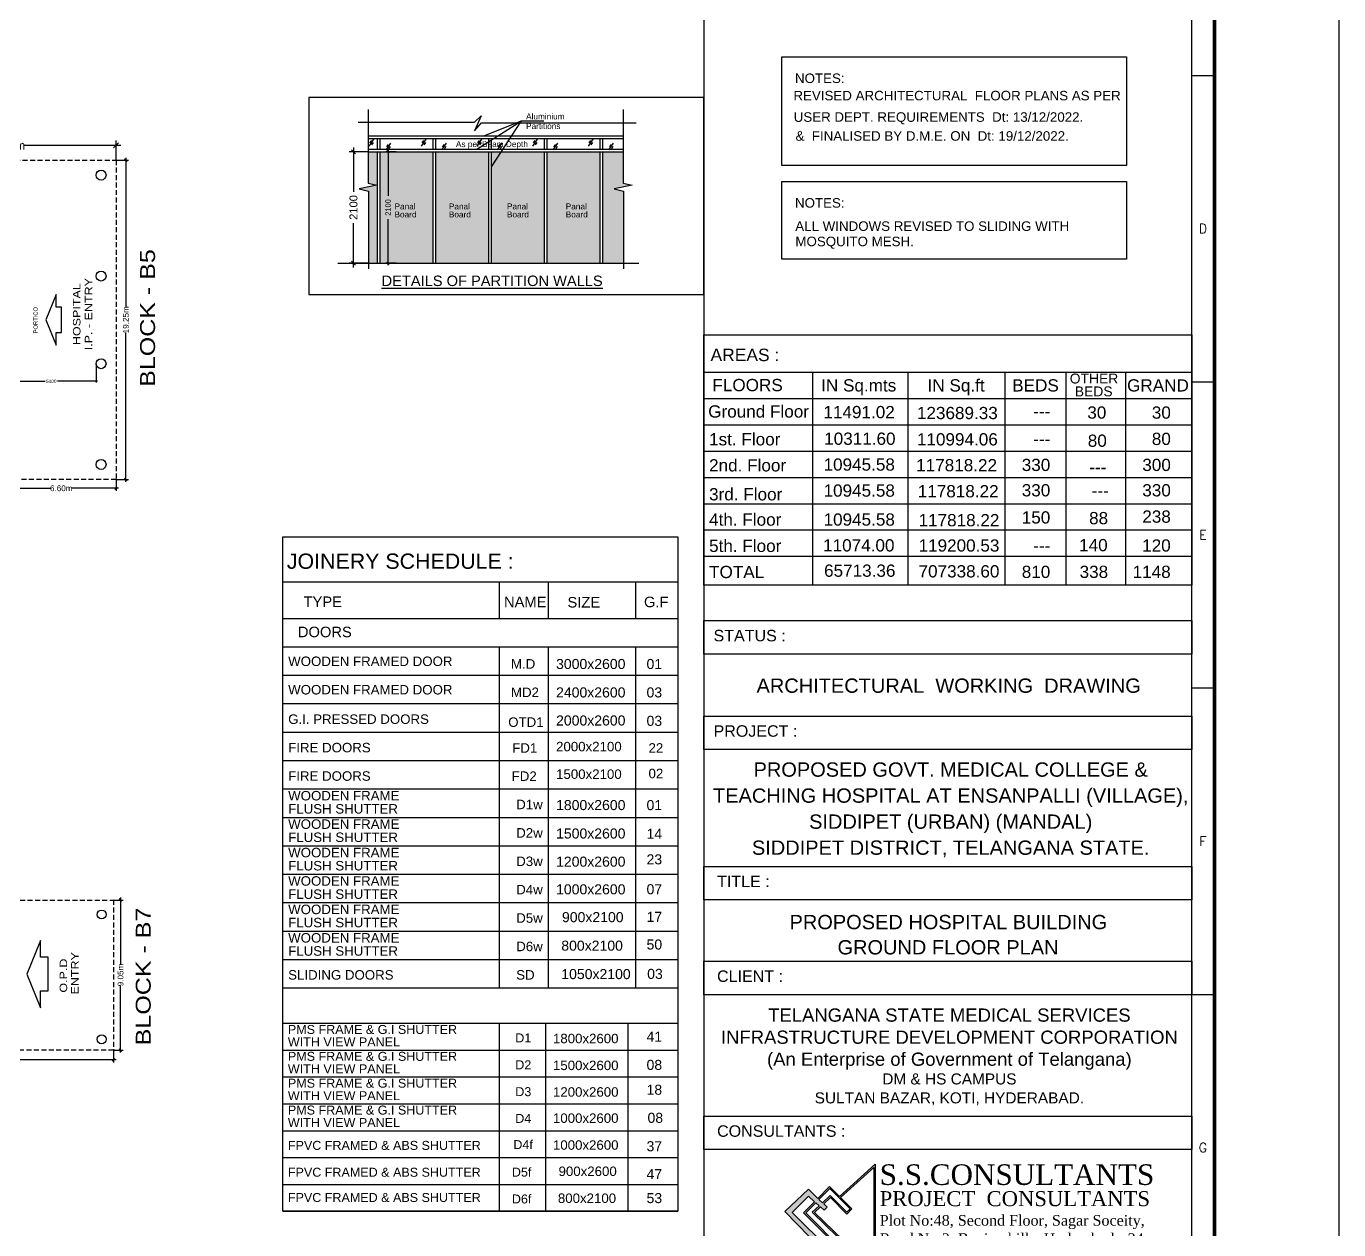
# Model space of a CAD drawing. Extents: x 6345096 to 6738923, y -6490958 to -6305885.
# Drawn here: x 6659809 to 6738923, y -6452318 to -6379744 of the extents above; entities that cross this region are included whole.
import ezdxf
from ezdxf.enums import TextEntityAlignment as Align

# ---------------------------------------------------------------- set-up
doc = ezdxf.new("R2010")
doc.units = 0
doc.header["$LTSCALE"] = 600
doc.header["$MEASUREMENT"] = 0
doc.header["$PDMODE"] = 35
doc.linetypes.add('CONTINUA', pattern=[0])
doc.linetypes.add('DASHED', pattern=[0.75, 0.5, -0.25])
doc.layers.get('0').update_dxf_attribs({"linetype": 'CONTINUOUS'})
doc.layers.get('Defpoints').update_dxf_attribs({"linetype": 'CONTINUOUS'})
for name, color, linetype in [('BLOCK TXT', 150, 'CONTINUOUS'), ('BLOCKS-PROP', 2, 'CONTINUOUS'), ('Cal Hat', 8, 'CONTINUOUS'), ('chajja', 7, 'CONTINUOUS'), ('DIM', 8, 'CONTINUOUS'), ('DIM WARKING', 8, 'CONTINUOUS'), ('DIMEN', 5, 'CONTINUOUS'), ('Glazing', 171, 'CONTINUOUS'), ('joinery', 7, 'CONTINUOUS'), ('LA-column', 3, 'CONTINUOUS'), ('Par', 7, 'CONTINUOUS'), ('TEXT', 6, 'CONTINUOUS'), ('TITLE', 7, 'CONTINUOUS'), ('Wall', 1, 'CONTINUOUS'), ('Walls', 7, 'CONTINUOUS'), ('Work-Dim', 8, 'CONTINUA'), ('Working Dim', 5, 'CONTINUOUS')]:
    doc.layers.add(name, color=color, linetype=linetype)
doc.styles.add('AR', font='arial.ttf')
doc.styles.add('ari', font='arial.ttf')
doc.styles.add('ARIAL', font='arial.ttf')
doc.styles.add('ROMANS', font='romans.shx')
doc.styles.get("Standard").update_dxf_attribs({"font": 'romans.shx'})
doc.styles.add('TNR', font='times.ttf')
doc.dimstyles.new('int. dim', dxfattribs={"dimtxt": 200, "dimasz": 80, "dimexe": 80, "dimexo": 0, "dimgap": 70, "dimtad": 0, "dimdec": 0, "dimzin": 12, "dimdsep": 46, "dimtxsty": 'ari', "dimblk": 'OBLIQUE', "dimcen": 2, "dimdle": 80, "dimclrd": 256, "dimclre": 256, "dimclrt": 6, "dimadec": 0, "dimazin": 0, "dimtfac": 1, "dimtdec": 0, "dimtix": 1, "dimtmove": 2, "dimatfit": 3, "dimfxl": 1, "dimtolj": 1, "dimtzin": 0, "dimlwd": -1, "dimlwe": -1, "dimarcsym": 0})
doc.dimstyles.new('STANDARD$0', dxfattribs={"dimscale": 0, "dimtxt": 150, "dimasz": 125, "dimexe": 0.75, "dimexo": 1, "dimgap": 25, "dimtad": 1, "dimdec": 0, "dimdsep": 46, "dimtxsty": 'Standard', "dimblk1": 'DOT', "dimblk2": 'DOT', "dimsah": 1, "dimcen": 2.5, "dimclrd": 1, "dimclre": 1, "dimclrt": 3, "dimadec": 0, "dimazin": 0, "dimtfac": 1, "dimtdec": 0, "dimtmove": 0, "dimatfit": 3, "dimldrblk": 'DOT', "dimfxl": 1, "dimtolj": 1, "dimtzin": 0, "dimarcsym": 0})

# ---------------------------------------------------------------- blocks, each defined once
blk = doc.blocks.new('A$C7FCA54B7')
at = {"layer": 'TITLE'}
h = blk.add_hatch(color=8, dxfattribs=at)
h.dxf.hatch_style = 1
h.paths.add_polyline_path([(-3013, 717), (-4010, -234), (-2480, -1807), (-2828, -2101), (-2972, -2223), (-3371, -2560), (-4102, -1759), (-5495, -3080), (-186, -3080), (-186, 1772), (-1702, 414), (-2115, 834), (-2612, 328)])
h.paths.add_polyline_path([(-2750, 187), (-3219, -290), (-1692, -1827), (-2349, -2483), (-2597, -2238), (-2124, -1830), (-3702, -268), (-3005, 416)], flags=16)
h.paths.add_polyline_path([(-2567, 284), (-2110, 749), (-1255, -120), (-1393, -255), (-2090, 449), (-2420, 142)], flags=16)
h.paths.add_polyline_path([(-2703, 145), (-2558, 15), (-2855, -261), (-1234, -1835), (-2360, -2906), (-2802, -2414), (-2647, -2280), (-2351, -2573), (-1596, -1819), (-3123, -282)], flags=16)
h.paths.add_polyline_path([(-2503, -34), (-2344, -177), (-2225, -47), (-2368, 91), (-2080, 358), (-1393, -335), (-1176, -121), (-1659, 370), (-249, 1632), (-249, -3037), (-5372, -3037), (-4265, -1988), (-3410, -2938), (-2849, -2454), (-2365, -2994), (-1139, -1828), (-2750, -263)], flags=16)
h.paths.add_polyline_path([(-3040, -1799), (-3258, -1999), (-3020, -2264), (-2972, -2223), (-3175, -1997), (-3049, -1882), (-2828, -2101), (-2778, -2059)], flags=0)
h = blk.add_hatch(color=8, dxfattribs=at)
h.dxf.hatch_style = 1
h.paths.add_polyline_path([(-3040, -1799), (-3258, -1999), (-3020, -2264), (-2972, -2223), (-3175, -1997), (-3049, -1882), (-2828, -2101), (-2778, -2059)])
at = {"layer": 'TITLE', "color": 8}
for p, q in [((-186, 1772), (-1702, 414)), ((-186, 1772), (-186, -3080)), ((-249, 1632), (-1659, 370)), ((-249, 1632), (-249, -3037)), ((-4010, -234), (-3013, 717)), ((-3013, 717), (-2612, 328)), ((-2115, 834), (-2612, 328)), ((-2110, 749), (-2567, 284)), ((-1702, 414), (-2115, 834)), ((-1255, -120), (-2110, 749)), ((-3005, 416), (-3702, -268)), ((-2750, 187), (-3219, -290)), ((-2703, 145), (-3123, -282)), ((-2750, 187), (-3005, 416)), ((-2558, 15), (-2855, -261)), ((-2558, 15), (-2703, 145)), ((-2567, 284), (-2420, 142)), ((-2090, 449), (-2420, 142)), ((-2080, 358), (-2368, 91)), ((-2368, 91), (-2225, -47)), ((-1393, -255), (-2090, 449)), ((-1393, -335), (-2080, 358)), ((-1176, -121), (-1659, 370)), ((-2480, -1807), (-4010, -234)), ((-3702, -268), (-2124, -1830)), ((-1692, -1827), (-3219, -290)), ((-1596, -1819), (-3123, -282)), ((-2855, -261), (-1234, -1835)), ((-2503, -34), (-2750, -263)), ((-2750, -263), (-1139, -1828)), ((-2344, -177), (-2503, -34)), ((-2225, -47), (-2344, -177)), ((-1255, -120), (-1393, -255)), ((-1176, -121), (-1393, -335)), ((-5495, -3080), (-4102, -1759)), ((-5372, -3037), (-4265, -1988)), ((-3410, -2938), (-4265, -1988)), ((-4102, -1759), (-3371, -2560)), ((-3258, -1999), (-3040, -1799)), ((-3020, -2264), (-3258, -1999)), ((-3175, -1997), (-3049, -1882)), ((-2972, -2223), (-3175, -1997)), ((-3049, -1882), (-2828, -2101)), ((-3040, -1799), (-2778, -2059)), ((-2972, -2223), (-2828, -2101)), ((-2828, -2101), (-2480, -1807)), ((-2124, -1830), (-2597, -2238)), ((-1139, -1828), (-2365, -2994)), ((-1234, -1835), (-2360, -2906)), ((-2351, -2573), (-1596, -1819)), ((-2349, -2483), (-1692, -1827)), ((-2849, -2454), (-3410, -2938)), ((-3371, -2560), (-2972, -2223)), ((-2365, -2994), (-2849, -2454)), ((-2647, -2280), (-2802, -2414)), ((-2360, -2906), (-2802, -2414)), ((-2647, -2280), (-2351, -2573)), ((-2597, -2238), (-2349, -2483)), ((-186, -3080), (-5495, -3080)), ((-249, -3037), (-5372, -3037))]:
    blk.add_line(p, q, dxfattribs=at)
at = {"layer": 'TITLE', "color": 5, "style": 'TNR', "width": 1}
blk.add_text('S.S.CONSULTANTS', height=869.81, dxfattribs=at).set_placement((0, 897))
at = {"layer": 'TITLE', "color": 150, "style": 'TNR', "width": 1}
blk.add_text('PROJECT  CONSULTANTS', height=633.3, dxfattribs=at).set_placement((0, 0))
at = {"layer": 'TITLE', "style": 'TNR', "width": 1}
for s, height, p in [('Plot No:48, Second Floor, Sagar Soceity,', 449.64, (0, -826)), ('Road No:2, Banjarahills, Hyderabad - 34', 450.31, (0, -1599)), ('Ph: 040 35165677, 35165679, 35165680', 450.31, (0, -2379)), ('email : sscons3699@gmail.com', 450.31, (0, -3094))]:
    blk.add_text(s, height=height, dxfattribs=at).set_placement(p)
blk = doc.blocks.new('A$C66962185')
at = {"layer": 'TITLE'}
blk.add_line((360.7, -141176.03), (360.7, -140930.66), dxfattribs=at)
at = {"layer": 'TITLE', "color": 7}
for p, q in [((363, -141022.1), (360.7, -141022.1)), ((363, -141053.35), (360.7, -141053.35)), ((363, -141084.59), (360.7, -141084.59)), ((363, -141115.84), (360.7, -141115.84))]:
    blk.add_line(p, q, dxfattribs=at)
at = {"layer": 'TITLE', "color": 7, "const_width": 0.355}
blk.add_lwpolyline([(363, -140928.36), (363, -141178.33), (0, -141178.33), (0, -140928.36)], close=True, dxfattribs=at)
at = {"layer": 'TITLE', "color": 7, "style": 'ROMANS'}
for s, p in [('D', (361.83, -141037.7)), ('E', (361.83, -141068.94)), ('F', (361.83, -141100.19)), ('G', (361.83, -141131.44))]:
    blk.add_text(s, height=0.952, dxfattribs=at).set_placement(p, align=Align.MIDDLE)
blk = doc.blocks.new('_Oblique')
at = {"color": 0, "linetype": 'ByBlock', "lineweight": -2}
blk.add_line((-0.5, -0.5), (0.5, 0.5), dxfattribs=at)
blk = doc.blocks.new('*D232')
at = {"layer": 'Defpoints', "color": 0, "transparency": 16777216}
for p in [(-2327, 2100), (-2601, 0), (-2327, 0)]:
    blk.add_point(p, dxfattribs=at)
at = {"layer": 'Work-Dim', "transparency": 16777216}
for p, q in [((-2327, 2100), (-2681, 2100)), ((-2601, 2180), (-2601, 1345)), ((-2601, -80), (-2601, 755)), ((-2327, 0), (-2681, 0))]:
    blk.add_line(p, q, dxfattribs=at)
at = {"layer": 'Work-Dim', "transparency": 16777216, "xscale": 80, "yscale": 80, "zscale": 80}
for p, rotation in [((-2601, 2100), 90), ((-2601, 0), 270)]:
    blk.add_blockref('_Oblique', p, dxfattribs=dict(at, rotation=rotation))
at = {"layer": 'Work-Dim', "color": 6, "transparency": 16777216, "insert": (-2601, 1050), "char_height": 150, "attachment_point": 5, "rotation": 90, "style": 'ari'}
blk.add_mtext('\\A1;2100', dxfattribs=at)
blk = doc.blocks.new('*D233')
at = {"layer": 'Defpoints', "color": 0, "transparency": 16777216}
for p in [(-1795, 2100), (-1950, 0), (-1795, 0)]:
    blk.add_point(p, dxfattribs=at)
at = {"layer": 'Work-Dim', "transparency": 16777216}
for p, q in [((-1795, 2100), (-1990, 2100)), ((-1950, 2140), (-1950, 1270)), ((-1950, -40), (-1950, 830)), ((-1795, 0), (-1990, 0))]:
    blk.add_line(p, q, dxfattribs=at)
at = {"layer": 'Work-Dim', "transparency": 16777216, "xscale": 40, "yscale": 40, "zscale": 40}
for p, rotation in [((-1950, 2100), 90), ((-1950, 0), 270)]:
    blk.add_blockref('_Oblique', p, dxfattribs=dict(at, rotation=rotation))
at = {"layer": 'Work-Dim', "color": 6, "transparency": 16777216, "insert": (-1950, 1050), "char_height": 100, "attachment_point": 5, "rotation": 90, "style": 'ari'}
blk.add_mtext('\\A1;2100', dxfattribs=at)
blk = doc.blocks.new('*D1617')
at = {"layer": 'Defpoints', "color": 0, "transparency": 16777216}
for p in [(6665220, -6386934), (6651939, -6388420, 15), (6665220, -6387820, -35)]:
    blk.add_point(p, dxfattribs=at)
at = {"layer": 'DIMEN', "color": 8, "transparency": 16777216}
for p, q in [((6651939, -6388420), (6651939, -6386634)), ((6665220, -6387820), (6665220, -6386634)), ((6651639, -6386934), (6657474, -6386934)), ((6665520, -6386934), (6659685, -6386934))]:
    blk.add_line(p, q, dxfattribs=at)
at = {"layer": 'DIMEN', "color": 8, "transparency": 16777216, "xscale": 300, "yscale": 300, "zscale": 300, "rotation": 180}
blk.add_blockref('_Oblique', (6651939, -6386934), dxfattribs=at)
at = {"layer": 'DIMEN', "color": 8, "transparency": 16777216, "xscale": 300, "yscale": 300, "zscale": 300}
blk.add_blockref('_Oblique', (6665220, -6386934), dxfattribs=at)
at = {"layer": 'DIMEN', "color": 7, "transparency": 16777216, "insert": (6658579, -6386934), "char_height": 500, "attachment_point": 5, "style": 'ari'}
blk.add_mtext('\\A1;13.28m', dxfattribs=at)
blk = doc.blocks.new('*D1639')
at = {"layer": 'Defpoints', "color": 0, "transparency": 16777216}
for p in [(6658620, -6406470, 47), (6665220, -6407070), (6665220, -6407607)]:
    blk.add_point(p, dxfattribs=at)
at = {"layer": 'DIM', "color": 8, "transparency": 16777216}
for p, q in [((6658620, -6406470), (6658620, -6407757)), ((6665220, -6407070), (6665220, -6407757)), ((6658470, -6407607), (6661264, -6407607)), ((6665370, -6407607), (6662575, -6407607))]:
    blk.add_line(p, q, dxfattribs=at)
at = {"layer": 'DIM', "color": 8, "transparency": 16777216, "xscale": 150, "yscale": 150, "zscale": 150, "rotation": 180}
blk.add_blockref('_Oblique', (6658620, -6407607), dxfattribs=at)
at = {"layer": 'DIM', "color": 8, "transparency": 16777216, "xscale": 150, "yscale": 150, "zscale": 150}
blk.add_blockref('_Oblique', (6665220, -6407607), dxfattribs=at)
at = {"layer": 'DIM', "color": 7, "transparency": 16777216, "insert": (6661920, -6407607), "char_height": 350, "attachment_point": 5, "style": 'ari'}
blk.add_mtext('\\A1;6.60m', dxfattribs=at)
blk = doc.blocks.new('*D1640')
at = {"layer": 'Defpoints', "color": 0, "transparency": 16777216}
for p in [(6665220, -6387820, -59), (6665815, -6387820), (6665220, -6407070, -59)]:
    blk.add_point(p, dxfattribs=at)
at = {"layer": 'DIM', "color": 8, "transparency": 16777216}
for p, q in [((6665220, -6387820), (6665965, -6387820)), ((6665815, -6387670), (6665815, -6396671)), ((6665815, -6407220), (6665815, -6398219)), ((6665220, -6407070), (6665965, -6407070))]:
    blk.add_line(p, q, dxfattribs=at)
at = {"layer": 'DIM', "color": 8, "transparency": 16777216, "xscale": 150, "yscale": 150, "zscale": 150}
for p, rotation in [((6665815, -6387820), 90), ((6665815, -6407070), 270)]:
    blk.add_blockref('_Oblique', p, dxfattribs=dict(at, rotation=rotation))
at = {"layer": 'DIM', "color": 7, "transparency": 16777216, "insert": (6665815, -6397445), "char_height": 350, "attachment_point": 5, "rotation": 90, "style": 'ari'}
blk.add_mtext('\\A1;19.25m', dxfattribs=at)
blk = doc.blocks.new('*D1648')
at = {"layer": 'Defpoints', "color": 0, "transparency": 16777216}
for p in [(6664020, -6400095, 9), (6658620, -6401292), (6664020, -6401154)]:
    blk.add_point(p, dxfattribs=at)
at = {"layer": 'Working Dim', "transparency": 16777216}
for p, q in [((6664020, -6400095), (6664020, -6401234)), ((6658620, -6401292), (6658620, -6401074)), ((6658540, -6401154), (6660951, -6401154)), ((6664100, -6401154), (6661688, -6401154))]:
    blk.add_line(p, q, dxfattribs=at)
at = {"layer": 'Working Dim', "transparency": 16777216, "xscale": 80, "yscale": 80, "zscale": 80, "rotation": 180}
blk.add_blockref('_Oblique', (6658620, -6401154), dxfattribs=at)
at = {"layer": 'Working Dim', "transparency": 16777216, "xscale": 80, "yscale": 80, "zscale": 80}
blk.add_blockref('_Oblique', (6664020, -6401154), dxfattribs=at)
at = {"layer": 'Working Dim', "color": 6, "transparency": 16777216, "insert": (6661320, -6401154), "char_height": 200, "attachment_point": 5, "style": 'ari'}
blk.add_mtext('\\A1;5400', dxfattribs=at)
blk = doc.blocks.new('*D2326')
at = {"layer": 'Defpoints', "color": 0, "transparency": 16777216}
for p in [(6665070, -6432434), (6665494, -6432434), (6665070, -6441479)]:
    blk.add_point(p, dxfattribs=at)
at = {"layer": 'DIM', "color": 8, "transparency": 16777216}
for p, q in [((6665070, -6432434), (6665644, -6432434)), ((6665494, -6432284), (6665494, -6436302)), ((6665494, -6441629), (6665494, -6437611)), ((6665070, -6441479), (6665644, -6441479))]:
    blk.add_line(p, q, dxfattribs=at)
at = {"layer": 'DIM', "color": 8, "transparency": 16777216, "xscale": 150, "yscale": 150, "zscale": 150}
for p, rotation in [((6665494, -6432434), 90), ((6665494, -6441479), 270)]:
    blk.add_blockref('_Oblique', p, dxfattribs=dict(at, rotation=rotation))
at = {"layer": 'DIM', "color": 7, "transparency": 16777216, "insert": (6665494, -6436956), "char_height": 350, "attachment_point": 5, "rotation": 90, "style": 'ari'}
blk.add_mtext('\\A1;9.05m', dxfattribs=at)
blk = doc.blocks.new('*D2341')
at = {"layer": 'Defpoints', "color": 0, "transparency": 16777216}
for p in [(6651790, -6440879, 2), (6651790, -6442076), (6665070, -6441479, 2)]:
    blk.add_point(p, dxfattribs=at)
at = {"layer": 'DIM', "color": 8, "transparency": 16777216}
for p, q in [((6651790, -6440879), (6651790, -6442226)), ((6651640, -6442076), (6657656, -6442076)), ((6665220, -6442076), (6659204, -6442076)), ((6665070, -6441479), (6665070, -6442226))]:
    blk.add_line(p, q, dxfattribs=at)
at = {"layer": 'DIM', "color": 8, "transparency": 16777216, "xscale": 150, "yscale": 150, "zscale": 150, "rotation": 180}
blk.add_blockref('_Oblique', (6651790, -6442076), dxfattribs=at)
at = {"layer": 'DIM', "color": 8, "transparency": 16777216, "xscale": 150, "yscale": 150, "zscale": 150}
blk.add_blockref('_Oblique', (6665070, -6442076), dxfattribs=at)
at = {"layer": 'DIM', "color": 7, "transparency": 16777216, "insert": (6658430, -6442076), "char_height": 350, "attachment_point": 5, "style": 'ari'}
blk.add_mtext('\\A1;13.28m', dxfattribs=at)
blk = doc.blocks.new('A$C41BB26E9')
at = {"layer": 'TITLE', "ltscale": 0.005}
for p, q in [((-29432, 12844), (0, 12844)), ((-22872, 12789), (-22872, 0)), ((-17123, 12789), (-17122, 0)), ((-11287, 12789), (-11287, 0)), ((-7600, 12844), (-7600, 55)), ((-4000, 12844), (-4000, 55)), ((-29432, 11257), (0, 11257)), ((-29432, 9670), (0, 9670)), ((-29432, 8084), (0, 8083)), ((-29432, 6497), (0, 6497)), ((-29432, 4910), (0, 4910)), ((-29432, 3323), (0, 3323)), ((-29432, 1736), (0, 1736))]:
    blk.add_line(p, q, dxfattribs=at)
at = {"layer": 'TITLE'}
blk.add_lwpolyline([(-29432, 15088), (0, 15088), (0, 0), (-29432, 0)], close=True, dxfattribs=at)
at = {"layer": 'TITLE', "color": 7, "style": 'ARIAL'}
blk.add_text('AREAS :', height=752.1, dxfattribs=at).set_placement((-29018, 13505))
at = {"layer": 'TITLE', "color": 6, "style": 'ARIAL', "oblique": 0, "width": 1}
for s, height, p in [('OTHER', 598.1, (-7364, 12157)), ('IN Sq.ft', 738.3, (-15935, 11674)), ('BEDS', 738.3, (-10833, 11674)), ('BEDS', 598.1, (-7059, 11381)), ('GRAND', 738.3, (-3910, 11674))]:
    blk.add_text(s, height=height, rotation=0.00005, dxfattribs=at).set_placement(p)
at = {"layer": 'TITLE', "color": 6, "style": 'ARIAL', "oblique": 0}
for s, p in [('FLOORS', (-28906, 11693)), ('IN Sq.mts', (-22350, 11675))]:
    blk.add_text(s, height=738.3, rotation=0.00005, dxfattribs=at).set_placement(p)
at = {"layer": 'TITLE', "color": 7, "style": 'ARIAL', "oblique": 0, "width": 1}
for s, height, p in [('Ground Floor ', 738.34, (-29159, 10102)), ('1st. Floor', 738.3, (-29105, 8425)), ('2nd. Floor', 738.3, (-29105, 6855)), ('3rd. Floor', 738.3, (-29106, 5109)), ('4th. Floor', 738.3, (-29106, 3583)), ('5th. Floor', 738.3, (-29106, 1996))]:
    blk.add_text(s, height=height, rotation=0.00005, dxfattribs=at).set_placement(p)
for s, p in [('11491.02', (-17912, 10064)), ('30', (-5160, 10035)), ('30', (-1272, 10035)), ('10311.60', (-17866, 8459)), ('---', (-8538, 8448)), ('80', (-1272, 8448)), ('10945.58', (-17905, 5331)), ('10945.58', (-17905, 3584)), ('11074.00', (-17931, 2028))]:
    blk.add_text(s, height=738.3, rotation=0.00005, dxfattribs=at).set_placement(p, align=Align.RIGHT)
at = {"layer": 'TITLE', "color": 7, "style": 'ARIAL'}
for s, oblique, p in [('123689.33', 0, (-11703, 10008)), ('---', 0, (-8538, 10114)), ('110994.06', 0, (-11703, 8421)), ('80', 0, (-5132, 8339)), ('10945.58', 0, (-17905, 6900)), ('117818.22', 360, (-11748, 6862)), ('330', 0, (-8538, 6879)), ('300', 0, (-1272, 6879)), ('---', 0, (-5161, 6747)), ('117818.22', 0, (-11653, 5292)), ('330', 0, (-8538, 5349)), ('---', 0, (-5011, 5334)), ('330', 0, (-1272, 5349)), ('117818.22', 0, (-11605, 3546)), ('150', 0, (-8538, 3712)), ('88', 0, (-5052, 3670)), ('238', 0, (-1272, 3762)), ('119200.53', 0, (-11605, 2020)), ('140', 0, (-5080, 2042)), ('120', 0, (-1280, 2020)), ('---', 0, (-8538, 2020))]:
    blk.add_text(s, height=738.3, rotation=0.00005, dxfattribs=dict(at, oblique=oblique)).set_placement(p, align=Align.RIGHT)
at = {"layer": 'TITLE', "color": 10, "style": 'ARIAL', "oblique": 0, "width": 1}
blk.add_text('TOTAL', height=738.3, rotation=0.00005, dxfattribs=at).set_placement((-29106, 423))
blk.add_text('65713.36', height=738.3, rotation=0.00005, dxfattribs=at).set_placement((-17873, 502), align=Align.RIGHT)
at = {"layer": 'TITLE', "color": 10, "style": 'ARIAL', "oblique": 0}
for s, p in [('707338.60', (-11605, 463)), ('810', (-8538, 431)), ('338', (-5050, 431)), ('1148', (-1280, 431))]:
    blk.add_text(s, height=738.3, rotation=0.00005, dxfattribs=at).set_placement(p, align=Align.RIGHT)
blk = doc.blocks.new('A$C49442E40')
at = {"layer": 'Par', "true_color": 0xe5d1a4}
h = blk.add_hatch(dxfattribs=at)
h.set_pattern_fill('ANSI36', color=41, scale=200, style=0)
h.set_pattern_definition([(45, (20813378.925, 858947.945), (13.258252147, 48.613591207), [62.5, -12.5, 0, -12.5])])
h.paths.add_polyline_path([(-2150, 2100), (-2326.6, 2100), (-2326.6, 1509.3), (-2158.9, 1470.7), (-2496.6, 1403.7), (-2321.1, 1360.4), (-2321.1, 0), (-2150, 0)])
h.paths.add_polyline_path([(-1100, 2100), (-2100, 2100), (-2100, 0), (-1100, 0)])
h.paths.add_polyline_path([(-50, 2100), (-1050, 2100), (-1050, 0), (-50, 0)])
h.paths.add_polyline_path([(1000, 2100), (0, 2100), (0, 0), (1000, 0)])
h.paths.add_polyline_path([(2050, 2100), (1050, 2100), (1050, 0), (2050, 0)])
h.paths.add_polyline_path([(2485.6, 2100), (2310.1, 2100), (2100, 2100), (2100, 0), (2491.2, 0), (2491.2, 1360.4), (2315.6, 1403.7), (2653.3, 1470.7), (2485.6, 1509.3)])
h.paths.add_polyline_path([(-2026.5, 875), (-2026.5, 1225), (-1874.4, 1225), (-1874.4, 875)], flags=24)
h.paths.add_polyline_path([(-1855.9, 832.5), (-1384.2, 832.5), (-1384.2, 1002.2), (-1855.9, 1002.2)], flags=24)
h.paths.add_polyline_path([(-1855.9, 984), (-1401.4, 984), (-1401.4, 1153.8), (-1855.9, 1153.8)], flags=24)
h.paths.add_polyline_path([(-831.2, 832.5), (-359.5, 832.5), (-359.5, 1002.2), (-831.2, 1002.2)], flags=24)
h.paths.add_polyline_path([(-831.2, 984), (-376.7, 984), (-376.7, 1153.8), (-831.2, 1153.8)], flags=24)
h.paths.add_polyline_path([(263.7, 832.5), (735.4, 832.5), (735.4, 1002.2), (263.7, 1002.2)], flags=24)
h.paths.add_polyline_path([(263.7, 984), (718.2, 984), (718.2, 1153.8), (263.7, 1153.8)], flags=24)
h.paths.add_polyline_path([(1372.6, 832.5), (1844.3, 832.5), (1844.3, 1002.2), (1372.6, 1002.2)], flags=24)
h.paths.add_polyline_path([(1372.6, 984), (1827.1, 984), (1827.1, 1153.8), (1372.6, 1153.8)], flags=24)
at = {"layer": 'DIM WARKING'}
blk.add_line((565.8, 2682.2), (989, 2682.2), dxfattribs=at)
blk.add_solid([(2310.1, 2086.7), (2230.1, 2100), (2310.1, 2113.3)], dxfattribs=at)
at = {"layer": 'Glazing'}
for p, q in [((-2306.1, 2207.8), (-2216.5, 2339.2)), ((-2264.7, 2312.3), (-2297.2, 2266.7)), ((-2229.4, 2276.1), (-2258.6, 2231.4)), ((-1985.7, 2134.3), (-1896.1, 2265.8)), ((-1944.3, 2238.8), (-1976.7, 2193.3)), ((-1321.4, 2207.8), (-1231.9, 2339.2)), ((-1280, 2312.3), (-1312.5, 2266.7)), ((-1244.8, 2276.1), (-1273.9, 2231.4)), ((-935.7, 2134.3), (-846.1, 2265.8)), ((-894.3, 2238.8), (-926.7, 2193.3)), ((-271.4, 2207.8), (-181.9, 2339.2)), ((-230, 2312.3), (-262.5, 2266.7)), ((-194.8, 2276.1), (-223.9, 2231.4)), ((114.3, 2134.3), (203.9, 2265.8)), ((155.7, 2238.8), (123.3, 2193.3)), ((778.6, 2207.8), (868.1, 2339.2)), ((820, 2312.3), (787.5, 2266.7)), ((855.2, 2276.1), (826.1, 2231.4)), ((1164.3, 2134.3), (1253.9, 2265.8)), ((1205.7, 2238.8), (1173.3, 2193.3)), ((1828.6, 2207.8), (1918.1, 2339.2)), ((1870, 2312.3), (1837.5, 2266.7)), ((1905.2, 2276.1), (1876.1, 2231.4)), ((2214.3, 2134.3), (2303.9, 2265.8)), ((2255.7, 2238.8), (2223.3, 2193.3)), ((-1909, 2202.7), (-1938.2, 2158)), ((-859, 2202.7), (-888.2, 2158)), ((191, 2202.7), (161.8, 2158)), ((1241, 2202.7), (1211.8, 2158)), ((2291, 2202.7), (2261.8, 2158))]:
    blk.add_line(p, q, dxfattribs=at)
at = {"layer": 'Par', "color": 8}
for p, q in [((-2326.6, 2895.5), (-2326.6, 1509.3)), ((-318.8, 2656.7), (-193.3, 2776.3)), ((-193.3, 2776.3), (-316.4, 2498.6)), ((2485.6, 2895.5), (2485.6, 1509.3)), ((-2513.5, 2656.7), (-318.8, 2656.7)), ((-316.4, 2498.6), (-188, 2648.2)), ((-188, 2648.2), (2726, 2648.2)), ((-2326.6, 2350), (2485.6, 2350)), ((-2150, 2150), (-2150, 2350)), ((-2100, 2150), (-2100, 2350)), ((-1100, 2150), (-1100, 2350)), ((-1050, 2150), (-1050, 2350)), ((-50, 2150), (-50, 2350)), ((0, 2150), (0, 2350)), ((1000, 2150), (1000, 2350)), ((1050, 2150), (1050, 2350)), ((2050, 2150), (2050, 2350)), ((2100, 2150), (2100, 2350)), ((-2326.6, 2150), (2485.6, 2150)), ((-2326.6, 2100), (2485.6, 2100)), ((-2150, 0), (-2150, 2100)), ((-2100, 0), (-2100, 2100)), ((-1100, 0), (-1100, 2100)), ((-1050, 0), (-1050, 2100)), ((-50, 0), (-50, 2100)), ((0, 0), (0, 2100)), ((1000, 0), (1000, 2100)), ((1050, 0), (1050, 2100)), ((2050, 0), (2050, 2100)), ((2100, 0), (2100, 2100)), ((-2326.6, 1509.3), (-2158.9, 1470.7)), ((2485.6, 1509.3), (2653.3, 1470.7)), ((-2158.9, 1470.7), (-2496.6, 1403.7)), ((-2496.6, 1403.7), (-2321.1, 1360.4)), ((-2321.1, 1360.4), (-2321.1, -109.6)), ((2653.3, 1470.7), (2315.6, 1403.7)), ((2315.6, 1403.7), (2491.2, 1360.4)), ((2491.2, 1360.4), (2491.2, -109.6))]:
    blk.add_line(p, q, dxfattribs=at)
at = {"layer": 'Par'}
blk.add_line((-2326.6, 2400), (2485.6, 2400), dxfattribs=at)
at = {"layer": 'Wall'}
blk.add_line((-2898.5, 0), (2779.3, 0), dxfattribs=at)
at = {"layer": 'joinery', "color": 7, "style": 'ARIAL', "width": 1}
for s, p in [('Aluminium', (653.2, 2711.6, -9.9)), ('Partitions', (653.2, 2529.7, -9.9)), ('Panal', (-1827.6, 1014.2, -8.3)), ('Panal', (-802.9, 1014.2, -8.3)), ('Panal', (292, 1014.2, -8.3)), ('Panal', (1400.9, 1014.2, -8.3)), ('Board', (-1827.6, 862.6, -8.3)), ('Board', (-802.9, 862.6, -8.3)), ('Board', (292, 862.6, -8.3)), ('Board', (1400.9, 862.6, -8.3))]:
    blk.add_text(s, height=111.36, dxfattribs=at).set_placement(p)
at = {"layer": 'joinery', "color": 7, "style": 'ARIAL'}
blk.add_text('As per Beam Depth', height=111.358, dxfattribs=at).set_placement((-669.8, 2189.2, -8.3))
at = {"layer": 'Work-Dim'}
for base, p1, p2, override, picture, middle in [((-2600.7, 0), (-2326.6, 2100), (-2326.6, 0), {"dimtxt": 150}, '*D232', (-2600.7, 1050)), ((-1950.5, 0), (-1794.7, 2100), (-1794.7, 0), {"dimtxt": 100, "dimasz": 40, "dimexe": 40, "dimdle": 40}, '*D233', (-1950.5, 1050))]:
    dim = blk.add_linear_dim(base=base, p1=p1, p2=p2, angle=90, dimstyle='int. dim', override=override, dxfattribs=at)
    dim.commit()
    dim.dimension.update_dxf_attribs({"geometry": picture, "text_midpoint": middle})
at = {"layer": 'DIM WARKING'}
for points, override in [([(-276.9, 2150), (565.8, 2682.2), (944.4, 2682.2)], {"dimtxt": 200, "dimarcsym": 1}), ([(-146.3, 2400), (565.8, 2682.2), (944.4, 2682.2)], {"dimtxt": 200, "dimarcsym": 1}), ([(0, 1815.7), (565.8, 2682.2), (989, 2682.2)], {"dimtxt": 200, "dimgap": 70, "dimtad": 0, "dimarcsym": 1})]:
    blk.add_leader(points, dimstyle='int. dim', override=override, dxfattribs=at)

msp = doc.modelspace()

# ---------------------------------------------------------------- linework, layer by layer
msp.add_lwpolyline([(6345095.701, -6305885.378), (6738922.997, -6305885.378), (6738922.997, -6490957.702), (6345095.701, -6490957.702)], close=True)
at = {"layer": 'BLOCK TXT', "color": 10}
for points, elevation in [([(6661942.336, -6396682.04), (6661606.194, -6396682.04), (6661606.194, -6395919.29), (6660979.925, -6397444.79), (6661606.194, -6398970.29), (6661606.194, -6398207.54), (6661942.336, -6398207.54)], 16.958), ([(6661125.26, -6435885.465), (6660677.071, -6435885.465), (6660677.071, -6434868.465), (6659842.046, -6436902.465), (6660677.071, -6438936.465), (6660677.071, -6437919.465), (6661125.26, -6437919.465)], 39.654), ([(6661125.343, -6435885.614), (6660677.154, -6435885.614), (6660677.154, -6434868.614), (6659842.129, -6436902.614), (6660677.154, -6438936.614), (6660677.154, -6437919.614), (6661125.343, -6437919.614)], 1.031)]:
    msp.add_lwpolyline(points, close=True, dxfattribs=dict(at, elevation=elevation))
at = {"layer": 'chajja', "color": 7, "linetype": 'DASHED'}
for p, q in [((6651939.543, -6387819.771, -89.884), (6665219.645, -6387819.768, -89.884)), ((6665219.645, -6387819.768, -89.884), (6665219.645, -6407069.812, -89.884)), ((6665219.645, -6407069.812, -89.884), (6651939.58, -6407069.815, -89.884))]:
    msp.add_line(p, q, dxfattribs=at)
at = {"layer": 'chajja', "color": 7, "linetype": 'DASHED', "elevation": 2.738}
msp.add_lwpolyline([(6651789.588, -6432433.779), (6665069.735, -6432433.782), (6665069.735, -6441478.81), (6651789.588, -6441478.809)], dxfattribs=at)
at = {"layer": 'joinery'}
for p, q in [((6675280.452, -6413241.229, 2.785), (6699074.832, -6413241.229, 2.785)), ((6688338.067, -6415450.54, 2.785), (6688338.067, -6413241.229, 2.785)), ((6691280.27, -6415450.54, 2.785), (6691280.27, -6413241.229, 2.785)), ((6696546.025, -6415450.54, 2.785), (6696546.025, -6413241.229, 2.785)), ((6675280.452, -6415450.54, 2.785), (6699074.832, -6415450.54, 2.785)), ((6675280.452, -6417164.775, 2.785), (6699074.832, -6417164.775, 2.785)), ((6688338.067, -6437735.589, 2.785), (6688338.067, -6417164.775, 2.785)), ((6691280.27, -6437735.589, 2.785), (6691280.27, -6417164.775, 2.785)), ((6696546.025, -6437735.589, 2.785), (6696546.025, -6417164.775, 2.785)), ((6675280.452, -6418879.009, 2.785), (6699074.832, -6418879.009, 2.785)), ((6675280.452, -6420593.244, 2.785), (6699074.832, -6420593.244, 2.785)), ((6675280.452, -6422307.478, 2.785), (6699074.832, -6422307.478, 2.785)), ((6675280.452, -6424021.713, 2.785), (6699074.832, -6424021.713, 2.785)), ((6675280.452, -6425735.947, 2.785), (6699074.832, -6425735.947, 2.785)), ((6675280.452, -6427450.182, 2.785), (6699074.832, -6427450.182, 2.785)), ((6675280.452, -6429164.416, 2.785), (6699074.832, -6429164.416, 2.785)), ((6675280.452, -6430878.651, 2.785), (6699074.832, -6430878.651, 2.785)), ((6675280.452, -6432592.885, 2.785), (6699074.832, -6432592.885, 2.785)), ((6675280.452, -6434307.12, 2.785), (6699074.832, -6434307.12, 2.785)), ((6675280.452, -6436021.354, 2.785), (6699074.832, -6436021.354, 2.785)), ((6675280.452, -6437735.589, 2.785), (6699074.832, -6437735.589, 2.785)), ((6675280.452, -6439866.592, 2.785), (6699074.832, -6439866.592, 2.785)), ((6675280.452, -6439866.592, 2.785), (6699074.832, -6439866.592, 2.785)), ((6688338.067, -6451206.253, 2.785), (6688338.067, -6439866.592, 2.785)), ((6691118.448, -6451206.253, 2.785), (6691118.448, -6439866.592, 2.785)), ((6696094.587, -6451206.253, 2.785), (6696094.587, -6439866.592, 2.785)), ((6696094.587, -6451206.253, 2.785), (6696094.587, -6439866.592, 2.785)), ((6675280.452, -6441486.544, 2.785), (6699074.832, -6441486.544, 2.785)), ((6675280.452, -6443106.495, 2.785), (6699074.832, -6443106.495, 2.785)), ((6675280.452, -6444726.447, 2.785), (6699074.832, -6444726.447, 2.785)), ((6675280.452, -6446346.399, 2.785), (6699074.832, -6446346.399, 2.785)), ((6675280.452, -6447966.35, 2.785), (6699074.832, -6447966.35, 2.785)), ((6675280.452, -6449586.302, 2.785), (6699074.832, -6449586.302, 2.785)), ((6675280.452, -6451206.253, 2.785), (6699074.832, -6451206.253, 2.785)), ((6675280.452, -6451206.253, 2.785), (6699074.832, -6451206.253, 2.785)), ((6675280.452, -6451206.253, 2.785), (6699074.832, -6451206.253, 2.785))]:
    msp.add_line(p, q, dxfattribs=at)
at = {"layer": 'joinery', "elevation": 2.785}
for points in [[(6699074.832, -6451206.253), (6675280.452, -6451206.253), (6675280.452, -6410527.383), (6699074.832, -6410527.383)], [(6699074.832, -6451206.253), (6675280.452, -6451206.253), (6675280.452, -6451206.253), (6699074.832, -6451206.253)]]:
    msp.add_lwpolyline(points, close=True, dxfattribs=at)
at = {"layer": 'LA-column', "color": 2}
for centre in [(6664319.568, -6388719.73, 6.208), (6664319.568, -6394809.676, 1.945), (6664319.568, -6400094.627, 8.95), (6664319.568, -6406169.821, 5.131)]:
    msp.add_circle(centre, 300, dxfattribs=at)
at = {"layer": 'LA-column', "color": 3}
msp.add_circle((6664319.568, -6406169.858, 5.131), 300, dxfattribs=at)
at = {"layer": 'LA-column', "color": 10}
for centre in [(6664357.125, -6433303.811, 11.261), (6664357.125, -6440833.811, 11.261)]:
    msp.add_circle(centre, 265, dxfattribs=at)
at = {"layer": 'TITLE'}
msp.add_line((6700642.244, -6328665.315, 2.785), (6700642.244, -6473729.943, 2.785), dxfattribs=at)
at = {"layer": 'TITLE', "elevation": 2.785}
for points in [[(6700642.244, -6415586.419), (6730073.928, -6415586.419), (6730073.928, -6417604.856), (6700642.244, -6417604.856)], [(6700642.244, -6421339.325), (6730073.928, -6421339.325), (6730073.928, -6423357.762), (6700642.244, -6423357.762)], [(6700642.244, -6430409.71), (6730073.928, -6430409.71), (6730073.928, -6432428.148), (6700642.244, -6432428.148)], [(6700642.244, -6436123.914), (6730073.928, -6436123.914), (6730073.928, -6438142.352), (6700642.244, -6438142.352)], [(6700642.244, -6445462.726), (6730073.928, -6445462.726), (6730073.928, -6447481.163), (6700642.244, -6447481.163)]]:
    msp.add_lwpolyline(points, close=True, dxfattribs=at)
at = {"layer": 'Walls', "elevation": 5.569}
msp.add_lwpolyline([(6676847.864, -6395914.73), (6700642.244, -6395914.73), (6700642.244, -6384043.195), (6676847.864, -6384043.195)], close=True, dxfattribs=at)
at = {"layer": 'Working Dim', "color": 7}
for points in [[(6705349.524, -6381594.363), (6726137.163, -6381594.363), (6726137.163, -6388148.933), (6705349.524, -6388148.933)], [(6705349.524, -6389109.43), (6726137.163, -6389109.43), (6726137.163, -6393784.815), (6705349.524, -6393784.815)]]:
    msp.add_lwpolyline(points, close=True, dxfattribs=at)

# ---------------------------------------------------------------- block references
at = {"layer": 'Cal Hat'}
msp.add_blockref('A$C41BB26E9', (6730073.928, -6413443.762, 2.785), dxfattribs=at)
at = {"layer": 'TITLE', "xscale": 591.1993025634438, "yscale": 591.1992967342958, "zscale": 591.1992984640067}
msp.add_blockref('A$C66962185', (6516825.698, 76989441.817, 2.785), dxfattribs=at)
at = {"layer": 'Wall', "color": 10, "xscale": 3.196611986495554, "yscale": 3.196611986495554, "zscale": 3.196611986495554}
msp.add_blockref('A$C49442E40', (6687849.406, -6394028.966, 5.504), dxfattribs=at)
at = {"layer": 'Walls', "xscale": 1.425911139696836, "yscale": 1.425911139696836, "zscale": 1.425911139696836}
msp.add_blockref('A$C7FCA54B7', (6711252.309, -6450893.461, 2.506), dxfattribs=at)

# ---------------------------------------------------------------- texts
at = {"layer": 'BLOCK TXT', "color": 10, "style": 'ARIAL', "width": 1.2}
for s, p in [('HOSPITAL', (6663077.402, -6397106.34, 16.958)), ('I.P. - ENTRY', (6663788.492, -6397106.34, 16.958)), ('ENTRY', (6662962.073, -6436854.575, 1.031)), ('O.P.D ', (6662274.245, -6436887.77, 1.031))]:
    msp.add_text(s, height=450, rotation=90, dxfattribs=at).set_placement(p, align=Align.CENTER)
at = {"layer": 'BLOCKS-PROP', "color": 10, "style": 'ARIAL', "width": 1.2}
for s, p in [('BLOCK - B5', (6667571.451, -6397340.115, 12.913)), ('BLOCK - B7', (6667309.897, -6437043.356))]:
    msp.add_text(s, height=900, rotation=90, dxfattribs=at).set_placement(p, align=Align.CENTER)
at = {"layer": 'joinery', "style": 'ARIAL', "width": 1}
for s, height, p in [('JOINERY SCHEDULE :', 922.39038, (6675515.195, -6412462.545, 2.785)), ('TYPE', 634.1735, (6676524.397, -6414765.171, 2.785)), ('SIZE', 634.1735, (6692432.327, -6414795.417, 2.785)), ('WOODEN FRAMED DOOR', 572.24389, (6675597.505, -6418324.392, 2.785)), ('M.D', 572.2439, (6689026.939, -6418480.948, 2.785)), ('3000x2600', 604.9005, (6691745.373, -6418503.511, 2.785)), ('01', 604.9005, (6697199.222, -6418503.511, 2.785)), ('WOODEN FRAMED DOOR', 572.24389, (6675597.505, -6420038.627, 2.785)), ('MD2', 572.2439, (6689026.939, -6420195.182, 2.785)), ('2400x2600', 604.9005, (6691745.373, -6420217.746, 2.785)), ('03', 604.9005, (6697199.222, -6420217.746, 2.785)), ('G.I. PRESSED DOORS', 572.24389, (6675597.505, -6421814.969, 2.785)), ('OTD1', 572.2439, (6688861.234, -6421993.653, 2.785)), ('03', 604.9005, (6697199.222, -6421931.98, 2.785)), ('D1w', 572.2439, (6689342.645, -6426957.673, 2.785)), ('01', 604.9005, (6697199.222, -6427013.598, 2.785)), ('14', 604.9005, (6697199.222, -6428742.62, 2.785)), ('23', 604.9005, (6697199.222, -6430285.051, 2.785)), ('07', 604.9005, (6697199.222, -6432084.553, 2.785)), ('900x2100', 604.9005, (6692102.446, -6433768.939, 2.785)), ('17', 604.9005, (6697199.222, -6433751.579, 2.785)), ('800x2100', 604.9005, (6692060.655, -6435488.062, 2.785)), ('50', 604.9005, (6697199.222, -6435418.604, 2.785)), ('SLIDING DOORS', 572.24389, (6675597.505, -6437233.967, 2.785)), ('1050x2100', 604.9005, (6692060.655, -6437202.296, 2.785)), ('03', 604.9005, (6697237.761, -6437190.682, 2.785)), ('D1', 540.7705, (6689287.393, -6441021.122, 2.785)), ('41', 604.9005, (6697199.222, -6440973.66, 2.785)), ('08', 604.9005, (6697199.222, -6442677.71, 2.785)), ('18', 604.9005, (6697199.222, -6444176.098, 2.785)), ('08', 604.9005, (6697258.269, -6445870.793, 2.785)), ('FPVC FRAMED & ABS SHUTTER', 540.77048, (6675580.067, -6447500.929, 2.785)), ('37', 604.9005, (6697199.222, -6447582.903, 2.785)), ('FPVC FRAMED & ABS SHUTTER', 540.77048, (6675580.067, -6449120.88, 2.785)), ('900x2600', 571.631, (6691895.405, -6449077.72, 2.785)), ('47', 604.9005, (6697199.222, -6449265.252, 2.785)), ('FPVC FRAMED & ABS SHUTTER', 540.77048, (6675580.067, -6450643.513, 2.785)), ('800x2100', 571.631, (6691855.913, -6450702.292, 2.785)), ('53', 604.9005, (6697199.222, -6450711.481, 2.785))]:
    msp.add_text(s, height=height, dxfattribs=at).set_placement(p)
at = {"layer": 'joinery', "style": 'ARIAL'}
for s, height, p in [('NAME', 634.1735, (6688605.982, -6414776.555, 2.785)), ('G.F', 634.1735, (6697043.741, -6414776.555, 2.785)), ('2000x2600', 604.9005, (6691745.373, -6421910.501, 2.785)), ('WOODEN FRAME', 572.24389, (6675597.505, -6426429.318, -0.109)), ('1800x2600', 604.9005, (6691745.373, -6427010.664, 2.785)), ('FLUSH SHUTTER', 572.24389, (6675597.505, -6427222.488, -0.109)), ('WOODEN FRAME', 572.24389, (6675597.505, -6428143.553, -0.109)), ('FLUSH SHUTTER', 572.24389, (6675597.505, -6428936.722, -0.109)), ('D2w', 572.2439, (6689342.645, -6428671.907, 2.785)), ('1500x2600', 604.9005, (6691745.373, -6428724.898, 2.785)), ('WOODEN FRAME', 572.24389, (6675597.505, -6429857.787, -0.109)), ('FLUSH SHUTTER', 572.24389, (6675597.505, -6430650.957, -0.109)), ('D3w', 572.2439, (6689342.645, -6430386.142, 2.785)), ('1200x2600', 604.9005, (6691745.373, -6430422.616, 2.785)), ('WOODEN FRAME', 572.24389, (6675597.505, -6431572.022, -0.109)), ('FLUSH SHUTTER', 572.24389, (6675597.505, -6432365.191, -0.109)), ('D4w', 572.2439, (6689342.645, -6432091.264, 2.785)), ('1000x2600', 604.9005, (6691745.373, -6432093.156, 2.785)), ('WOODEN FRAME', 572.24389, (6675597.505, -6433286.256, -0.109)), ('FLUSH SHUTTER', 572.24389, (6675597.505, -6434079.426, -0.109)), ('D5w', 572.2439, (6689342.645, -6433805.498, 2.785)), ('WOODEN FRAME', 572.24389, (6675597.505, -6435000.491, -0.109)), ('D6w', 572.2439, (6689342.645, -6435519.733, 2.785)), ('FLUSH SHUTTER', 572.24389, (6675597.505, -6435793.66, -0.109)), ('SD', 572.2439, (6689342.645, -6437233.967, 2.785)), ('PMS FRAME & G.I SHUTTER', 540.77048, (6675580.067, -6440510.955, 2.785)), ('1800x2600', 571.631, (6691557.971, -6441071.199, 2.785)), ('WITH VIEW PANEL', 540.77048, (6675580.067, -6441263.303, 5.678)), ('PMS FRAME & G.I SHUTTER', 540.77048, (6675580.067, -6442130.906, 2.785)), ('D2', 540.7705, (6689287.393, -6442641.074, 2.785)), ('1500x2600', 571.631, (6691557.971, -6442691.151, 2.785)), ('WITH VIEW PANEL', 540.77048, (6675580.067, -6442883.255, 5.678)), ('PMS FRAME & G.I SHUTTER', 540.77048, (6675580.067, -6443750.858, 2.785)), ('D3', 540.7705, (6689287.393, -6444261.026, 2.785)), ('1200x2600', 571.631, (6691557.971, -6444295.494, 2.785)), ('WITH VIEW PANEL', 540.77048, (6675580.067, -6444503.206, 5.678)), ('PMS FRAME & G.I SHUTTER', 540.77048, (6675580.067, -6445370.809, 2.785)), ('D4', 540.7705, (6689287.393, -6445872.366, 2.785)), ('1000x2600', 571.631, (6691557.971, -6445874.154, 2.785)), ('WITH VIEW PANEL', 540.77048, (6675580.067, -6446123.158, 5.678)), ('D4f', 540.7705, (6689170.297, -6447455.694, 2.785)), ('1000x2600', 571.631, (6691557.971, -6447494.106, 2.785)), ('D5f', 540.7705, (6689082.303, -6449112.269, 2.785)), ('D6f', 540.7705, (6689082.303, -6450732.221, 2.785))]:
    msp.add_text(s, height=height, dxfattribs=at).set_placement(p)
at = {"layer": 'joinery', "color": 6, "style": 'ARIAL'}
msp.add_text('DOORS', height=634.1735, dxfattribs=at).set_placement((6676183.092, -6416586.304, 2.785))
at = {"layer": 'joinery', "color": 10, "style": 'ARIAL', "width": 1}
for s, p in [('FIRE DOORS', (6675597.505, -6423529.204, 2.785)), ('FD1', (6689100.889, -6423551.332, 2.785)), ('2000x2100', (6691745.373, -6423468.179, 2.785)), ('22', (6697317.036, -6423551.332, 2.785)), ('FIRE DOORS', (6675597.505, -6425243.438, 2.785)), ('1500x2100', (6691745.373, -6425130.82, 2.785)), ('02', (6697317.036, -6425090.221, 2.785))]:
    msp.add_text(s, height=572.2439, dxfattribs=at).set_placement(p)
at = {"layer": 'joinery', "color": 10, "style": 'ARIAL'}
msp.add_text('FD2', height=572.2439, dxfattribs=at).set_placement((6689070.327, -6425252.362, 2.785))
at = {"layer": 'TEXT', "color": 7, "style": 'ari'}
msp.add_text('PORTICO', height=250, rotation=90.00001558, dxfattribs=at).set_placement((6660569.756, -6397468.061), align=Align.BOTTOM_CENTER)
at = {"layer": 'TITLE', "color": 1, "style": 'ari', "oblique": 359.99999999}
for s, p in [('NOTES:', (6707640.285, -6383168.227)), ('REVISED ARCHITECTURAL  FLOOR PLANS AS PER', (6715915.359, -6384214.079)), ('USER DEPT. REQUIREMENTS  Dt: 13/12/2022.', (6714796.047, -6385506.456)), ('&  FINALISED BY D.M.E. ON  Dt: 19/12/2022.', (6714415.118, -6386647.565)), ('NOTES:', (6707640.285, -6390683.294)), ('ALL WINDOWS REVISED TO SLIDING WITH', (6714419.686, -6392084.739)), ('MOSQUITO MESH.', (6709741.339, -6393008.54))]:
    msp.add_text(s, height=575, rotation=0.00004883, dxfattribs=at).set_placement(p, align=Align.CENTER)
at = {"layer": 'TITLE', "color": 7, "style": 'AR'}
msp.add_text('%%UDETAILS OF PARTITION WALLS', height=631.29761, dxfattribs=at).set_placement((6687891.843, -6395410.334, -15.532), align=Align.CENTER)
at = {"layer": 'TITLE', "color": 7, "style": 'ARIAL'}
for s, height, p in [('STATUS :', 692.0357, (6701237.28, -6416835.656, 2.785)), ('PROJECT :', 692.0357, (6701237.28, -6422588.562, 2.785)), ('TITLE :', 692.0357, (6701450.374, -6431658.948, 2.785)), ('CLIENT :', 692.0357, (6701450.374, -6437373.152, 2.785)), ('CONSULTANTS :', 692.03572, (6701450.374, -6446711.963, 2.785))]:
    msp.add_text(s, height=height, dxfattribs=at).set_placement(p)
at = {"layer": 'TITLE', "color": 6, "style": 'ari', "oblique": 359.99999999}
for s, p in [('ARCHITECTURAL  WORKING  DRAWING', (6715408.801, -6419938.866, 2.785)), ('PROPOSED GOVT. MEDICAL COLLEGE &', (6715532.56, -6424998.183, 2.785)), ('TEACHING HOSPITAL AT ENSANPALLI (VILLAGE),', (6715532.56, -6426568.22, 2.785)), ('SIDDIPET (URBAN) (MANDAL)', (6715532.56, -6428138.258, 2.785)), ('SIDDIPET DISTRICT, TELANGANA STATE.', (6715532.56, -6429708.295, 2.785)), ('PROPOSED HOSPITAL BUILDING', (6715391.706, -6434194.635, 2.785))]:
    msp.add_text(s, height=862.56537, rotation=0.00004882, dxfattribs=at).set_placement(p, align=Align.CENTER)
at = {"layer": 'TITLE', "color": 10, "style": 'ari', "oblique": 359.99999999}
msp.add_text('GROUND FLOOR PLAN ', height=862.56537, rotation=0.00004882, dxfattribs=at).set_placement((6715537.096, -6435716.203, 2.785), align=Align.CENTER)
at = {"layer": 'TITLE', "color": 6, "style": 'ARIAL', "oblique": 360, "width": 1}
for s, p in [('TELANGANA STATE MEDICAL SERVICES', (6715452.895, -6439772.533, 2.785)), ('INFRASTRUCTURE DEVELOPMENT CORPORATION', (6715452.895, -6441106.121, 2.785)), ('(An Enterprise of Government of Telangana)', (6715452.895, -6442430.184, 2.785))]:
    msp.add_text(s, height=797.47047, rotation=359.99936092, dxfattribs=at).set_placement(p, align=Align.CENTER)
at = {"layer": 'TITLE', "color": 7, "style": 'ari', "oblique": 360, "width": 1}
for s, p in [('DM & HS CAMPUS', (6715452.895, -6443554.874, 2.785)), ('SULTAN BAZAR, KOTI, HYDERABAD.', (6715452.895, -6444697.646, 2.785))]:
    msp.add_text(s, height=664.06516, rotation=359.99940975, dxfattribs=at).set_placement(p, align=Align.CENTER)

# ---------------------------------------------------------------- dimensions: what is measured, and where the dimension line sits
at = {"layer": 'DIM'}
for base, p1, p2, angle, picture, middle in [((6665814.524, -6387819.768, -31.005), (6665219.645, -6407069.812, -89.884), (6665219.645, -6387819.768, -89.884), 90, '*D1640', (6665814.524, -6397444.79, -31.005)), ((6665219.639, -6407607.157, -31.005), (6658619.592, -6406469.815, 15.974), (6665219.639, -6407069.812, -31.005), 180, '*D1639', (6661919.615, -6407607.157, -31.005)), ((6665493.531, -6432433.782, 2.738), (6665069.735, -6441478.81, 2.738), (6665069.735, -6432433.782, 2.738), 90, '*D2326', (6665493.531, -6436956.296, 2.738))]:
    dim = msp.add_linear_dim(base=base, p1=p1, p2=p2, angle=angle, dimstyle='STANDARD$0', override={"dimscale": 1, "dimtxt": 350, "dimasz": 150, "dimexe": 150, "dimexo": 0, "dimgap": 1, "dimtad": 0, "dimdec": 2, "dimlfac": 0.001, "dimzin": 0, "dimpost": 'm', "dimtxsty": 'ari', "dimblk1": 'Oblique', "dimblk2": 'Oblique', "dimcen": 0, "dimdle": 150, "dimclrd": 8, "dimclre": 8, "dimclrt": 7, "dimadec": 2, "dimtdec": 2, "dimtmove": 2, "dimfxl": 0.75, "dimfrac": 1, "dimlwd": 65535, "dimlwe": 65535}, dxfattribs=at)
    dim.commit()
    dim.dimension.update_dxf_attribs({"geometry": picture, "text_midpoint": middle})
dim = msp.add_linear_dim(base=(6651789.588, -6442076.122, 1.031), p1=(6665069.735, -6441478.81, 2.738), p2=(6651789.588, -6440878.809, 2.738), dimstyle='STANDARD$0', override={"dimscale": 1, "dimtxt": 350, "dimasz": 150, "dimexe": 150, "dimexo": 0, "dimgap": 1, "dimtad": 0, "dimdec": 2, "dimlfac": 0.001, "dimzin": 0, "dimpost": 'm', "dimtxsty": 'ari', "dimblk1": 'Oblique', "dimblk2": 'Oblique', "dimcen": 0, "dimdle": 150, "dimclrd": 8, "dimclre": 8, "dimclrt": 7, "dimadec": 2, "dimtdec": 2, "dimtmove": 2, "dimfxl": 0.75, "dimfrac": 1, "dimlwd": 65535, "dimlwe": 65535}, dxfattribs=at)
dim.commit()
dim.dimension.update_dxf_attribs({"geometry": '*D2341', "text_midpoint": (6658429.661, -6442076.122, 1.031)})
at = {"layer": 'DIMEN'}
dim = msp.add_linear_dim(base=(6665219.645, -6386933.952, 4.15), p1=(6651939.028, -6388419.803, 18.93), p2=(6665219.645, -6387819.768, -31.005), dimstyle='STANDARD$0', override={"dimscale": 1, "dimtxt": 500, "dimasz": 300, "dimexe": 300, "dimexo": 0, "dimgap": 1, "dimtad": 0, "dimdec": 2, "dimlfac": 0.001, "dimzin": 0, "dimpost": 'm', "dimtxsty": 'ari', "dimblk1": 'Oblique', "dimblk2": 'Oblique', "dimcen": 0, "dimdle": 300, "dimclrd": 8, "dimclre": 8, "dimclrt": 7, "dimadec": 2, "dimtdec": 2, "dimtmove": 2, "dimfxl": 0.75, "dimfrac": 1, "dimlwd": 65535, "dimlwe": 65535}, dxfattribs=at)
dim.commit()
dim.dimension.update_dxf_attribs({"geometry": '*D1617', "text_midpoint": (6658579.337, -6386933.952, 4.15)})
at = {"layer": 'Working Dim', "color": 6}
dim = msp.add_linear_dim(base=(6664019.568, -6401154.463), p1=(6658619.592, -6401292.415), p2=(6664019.568, -6400094.664, 8.95), dimstyle='int. dim', override={"dimtxt": 200, "dimarcsym": 1}, dxfattribs=at)
dim.commit()
dim.dimension.update_dxf_attribs({"geometry": '*D1648', "text_midpoint": (6661319.58, -6401154.463)})

doc.saveas('drawing.dxf')
